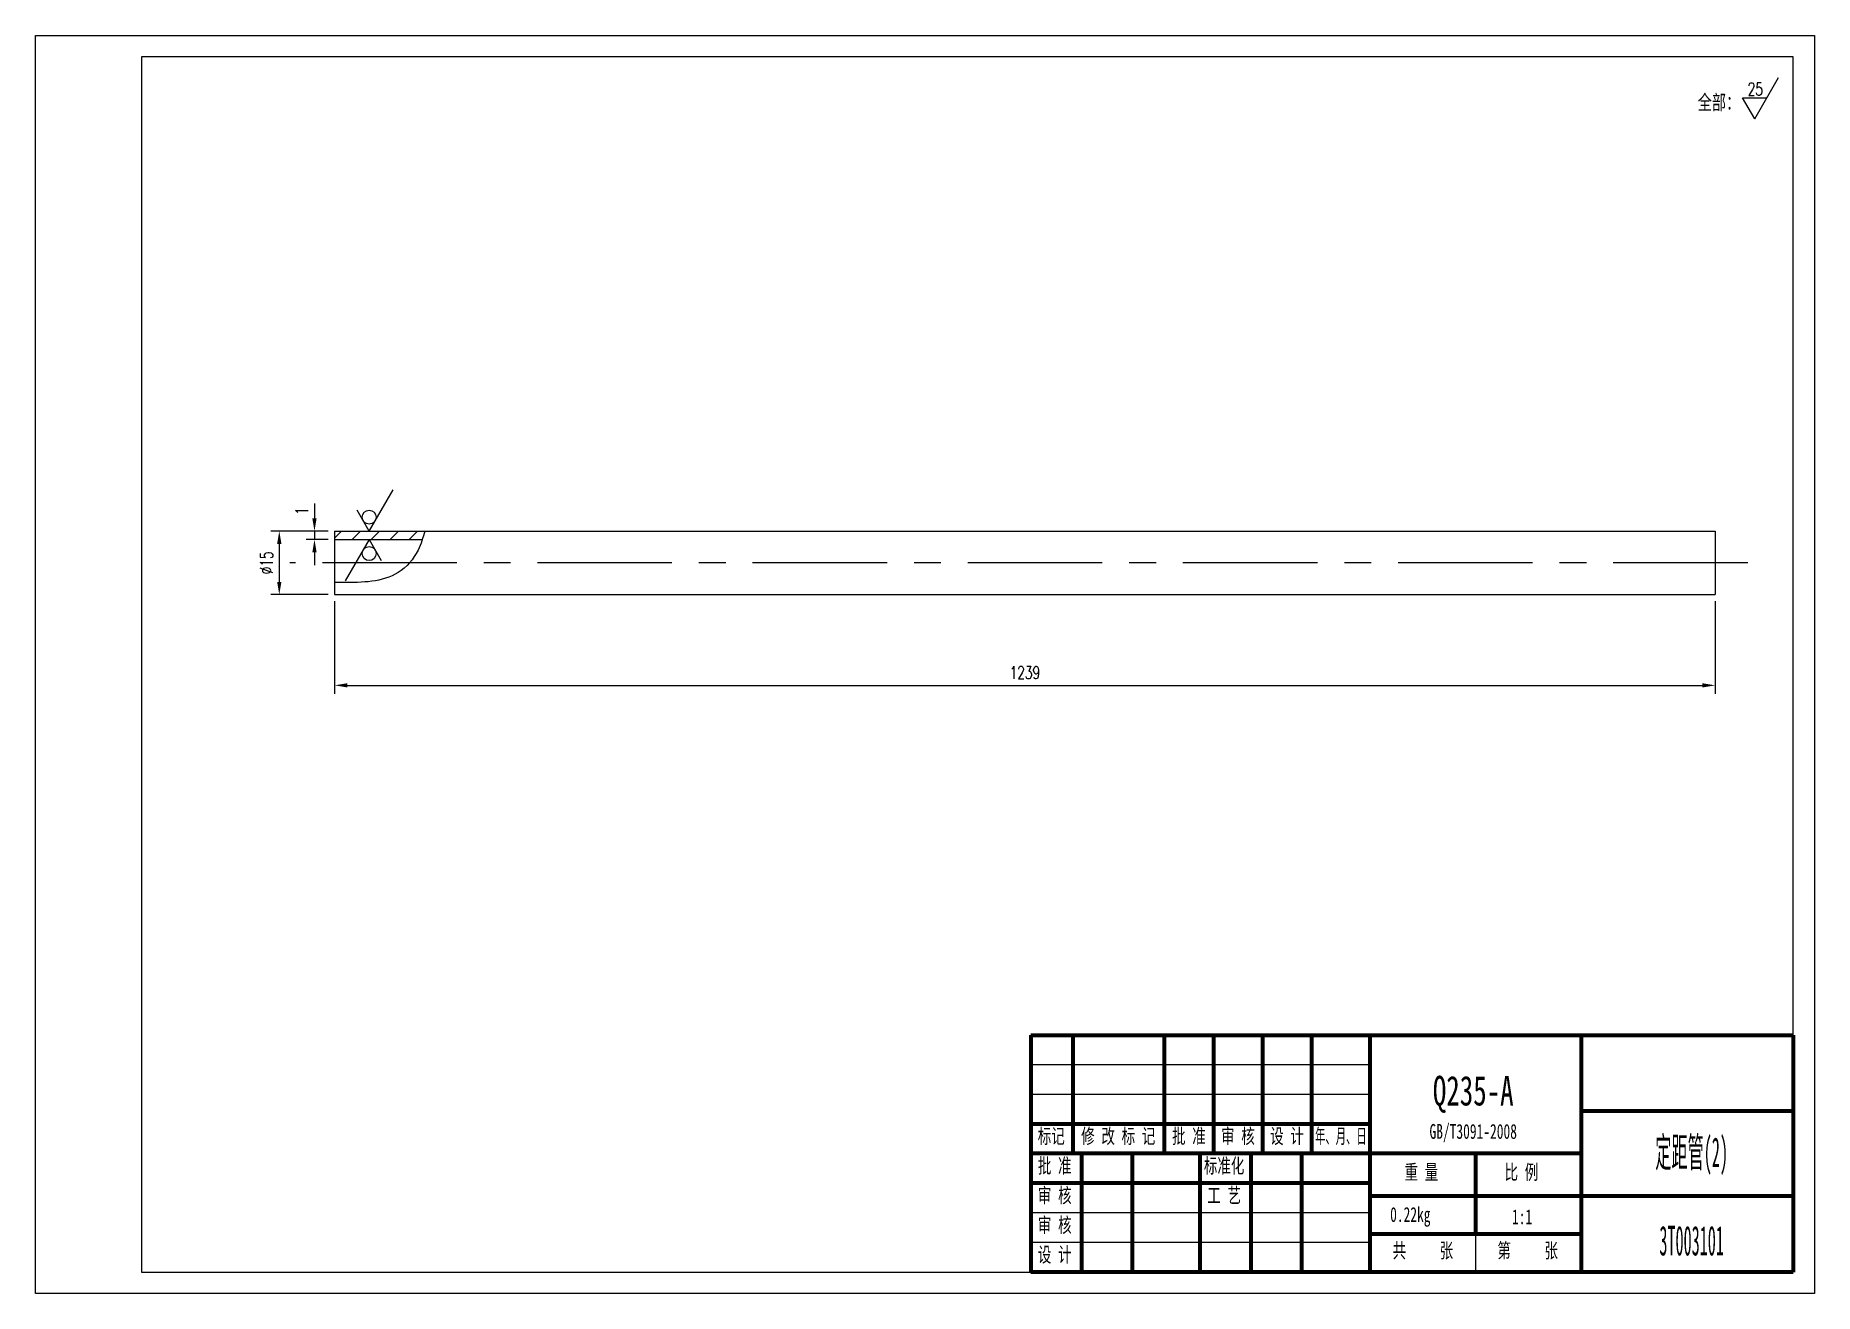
# Model space of a CAD drawing. Header units: millimetres. Extents: x 0 to 420, y 0 to 297.
import ezdxf

# ---------------------------------------------------------------- set-up
doc = ezdxf.new("R2010")
doc.units = ezdxf.units.MM
for name, pattern in [('CENTER', [50.8, 31.75, -6.35, 6.35, -6.35]), ('EB_DASH', [6, 3, -3]), ('EB_DASHDOT', [39, 30, -3, 3, -3])]:
    doc.linetypes.add(name, pattern=pattern)
for name, color, linetype, lineweight in [('中心线', 1, 'CENTER', 9), ('尺寸线', 4, 'Continuous', 9), ('标注线', 4, 'Continuous', 5), ('点划线', 1, 'EB_DASHDOT', 5), ('粗线', 7, 'Continuous', 15), ('虚线', 2, 'EB_DASH', 5)]:
    doc.layers.add(name, color=color, linetype=linetype, lineweight=lineweight)
doc.layers.add('边框', color=7, linetype='Continuous', lineweight=18, plot=False)
doc.styles.get("Standard").update_dxf_attribs({"font": 'romans.shx', "width": 0.7})
doc.styles.add('TextStyle1', font='', dxfattribs={"width": 0.510669})
doc.styles.add('UserTxtStyle4', font='', dxfattribs={"width": 0.667})
doc.styles.add('机械', font='', dxfattribs={"width": 0.4})
doc.styles.add('标准', font='', dxfattribs={"width": 0.667})
doc.styles.get('TextStyle1').set_extended_font_data('宋体')
doc.styles.get('UserTxtStyle4').set_extended_font_data('宋体')
doc.styles.get('机械').set_extended_font_data('宋体')
doc.styles.get('标准').set_extended_font_data('宋体')
doc.dimstyles.new('标准', dxfattribs={"dimtxt": 3, "dimasz": 3, "dimexe": 2, "dimexo": 1.5, "dimgap": 1.5, "dimtad": 1, "dimdec": 1, "dimzin": 12, "dimdsep": 46, "dimtxsty": 'Standard', "dimcen": 0, "dimdle": 6, "dimclrd": 256, "dimclre": 256, "dimclrt": 256, "dimadec": 1, "dimazin": 3, "dimtfac": 1, "dimtdec": 1, "dimtmove": 0, "dimatfit": 0, "dimfxl": 0, "dimtolj": 1, "dimarcsym": 0})

# ---------------------------------------------------------------- blocks, each defined once
blk = doc.blocks.new('*X41')
at = {"layer": '尺寸线', "linetype": 'ByBlock'}
for points in [[(70.59, 143.58), (73.59, 143.08), (73.59, 144.08)], [(396.57, 143.58), (393.57, 143.08), (393.57, 144.08)]]:
    blk.add_hatch(color=256, dxfattribs=at).paths.add_polyline_path(points, flags=0)
for p, q in [((70.59, 163.49), (70.59, 141.58)), ((396.57, 163.49), (396.57, 141.58))]:
    blk.add_line(p, q, dxfattribs=at)
at = {"layer": '尺寸线', "linetype": 'ByBlock', "lineweight": -2}
blk.add_line((73.59, 143.58), (393.57, 143.58), dxfattribs=at)
at = {"layer": '尺寸线', "linetype": 'ByBlock', "insert": (233.58, 146.58), "char_height": 3, "width": 9.9, "attachment_point": 5}
blk.add_mtext('1239', dxfattribs=at)
blk = doc.blocks.new('*X42')
at = {"layer": '尺寸线', "linetype": 'ByBlock'}
for points in [[(57.54, 179.99), (57.04, 176.99), (58.04, 176.99)], [(57.54, 164.99), (57.04, 167.99), (58.04, 167.99)]]:
    blk.add_hatch(color=256, dxfattribs=at).paths.add_polyline_path(points, flags=0)
for p, q in [((69.09, 179.99), (55.54, 179.99)), ((69.09, 164.99), (55.54, 164.99))]:
    blk.add_line(p, q, dxfattribs=at)
at = {"layer": '尺寸线', "linetype": 'ByBlock', "lineweight": -2}
blk.add_line((57.54, 176.99), (57.54, 167.99), dxfattribs=at)
at = {"layer": '尺寸线', "linetype": 'ByBlock', "insert": (54.54, 172.49), "char_height": 3, "width": 8.1, "attachment_point": 5, "rotation": 90}
blk.add_mtext('%%C15', dxfattribs=at)
blk = doc.blocks.new('*X43')
at = {"layer": '尺寸线', "linetype": 'ByBlock'}
for points in [[(65.85, 179.99), (65.35, 182.99), (66.35, 182.99)], [(65.85, 177.99), (65.35, 174.99), (66.35, 174.99)]]:
    blk.add_hatch(color=256, dxfattribs=at).paths.add_polyline_path(points, flags=0)
at = {"layer": '尺寸线', "linetype": 'ByBlock', "lineweight": -2}
for p, q in [((65.85, 186.49), (65.85, 182.99)), ((65.85, 179.99), (65.85, 177.99)), ((70.59, 179.99), (70.59, 179.99)), ((65.85, 174.99), (65.85, 171.99))]:
    blk.add_line(p, q, dxfattribs=at)
at = {"layer": '尺寸线', "linetype": 'ByBlock'}
for p, q in [((69.09, 179.99), (63.85, 179.99)), ((69.09, 177.99), (63.85, 177.99))]:
    blk.add_line(p, q, dxfattribs=at)
at = {"layer": '尺寸线', "linetype": 'ByBlock', "insert": (62.85, 184.74), "char_height": 3, "width": 6, "attachment_point": 5, "rotation": 90}
blk.add_mtext('1', dxfattribs=at)

msp = doc.modelspace()

# ---------------------------------------------------------------- hatches: boundary and pattern name
at = {"layer": '尺寸线'}
h = msp.add_hatch(dxfattribs=at)
h.set_pattern_fill('ANSI31', color=256, style=0, pattern_type=0)
edge = h.paths.add_edge_path(flags=0)
edge.add_spline(control_points=[(91.3, 178.01), (91.52, 178.66), (91.71, 179.33), (91.91, 179.99)], knot_values=[0, 0, 0, 0, 2.073051, 2.073051, 2.073051, 2.073051], weights=[1, 1, 1, 1], degree=3, periodic=0)
edge.add_line((91.91, 179.99), (70.59, 179.99))
edge.add_line((70.59, 179.99), (70.59, 177.99))
edge.add_line((70.59, 177.99), (91.3, 178.01))

# ---------------------------------------------------------------- linework, layer by layer
at = {"layer": '中心线'}
msp.add_line((404.26, 172.49), (60.03, 172.49), dxfattribs=at)
at = {"layer": '尺寸线'}
msp.add_line((403.04, 282.3), (408.76, 282.3), dxfattribs=at)
msp.add_open_spline([(91.91, 179.99), (91.46, 178.47), (90.35, 174.69), (84.54, 167.86), (76.32, 167.86), (71.26, 167.86), (70.59, 167.86)], degree=3, knots=[0, 0, 0, 0, 284.958822, 712.093472, 1507.112844, 1629.146243, 1629.146243, 1629.146243, 1629.146243], dxfattribs=at)
at = {"layer": '标注线'}
for p, q in [((405.9, 277.35), (411.54, 287.11)), ((405.9, 277.35), (411.54, 287.11)), ((405.9, 277.35), (403.04, 282.3)), ((405.9, 277.35), (403.04, 282.3)), ((78.76, 179.99), (84.4, 189.75)), ((78.76, 179.99), (75.9, 184.95)), ((78.76, 177.99), (73.12, 168.23)), ((78.76, 177.99), (81.62, 173.04))]:
    msp.add_line(p, q, dxfattribs=at)
for centre in [(78.76, 183.29), (78.76, 174.69)]:
    msp.add_circle(centre, 1.65, dxfattribs=at)
at = {"layer": '点划线', "linetype": 'Continuous', "lineweight": 25}
for p, q in [((315, 54), (235, 54)), ((315, 47), (235, 47)), ((315, 19), (235, 19)), ((315, 12), (235, 12))]:
    msp.add_line(p, q, dxfattribs=at)
at = {"layer": '粗线'}
for p, q in [((415, 292), (25, 292)), ((25, 292), (25, 5)), ((415, 5), (415, 292)), ((70.59, 179.99), (396.57, 179.99)), ((70.59, 179.99), (70.59, 164.99)), ((70.59, 177.99), (91.29, 177.99)), ((396.57, 179.99), (396.57, 164.99)), ((70.59, 164.99), (396.57, 164.99)), ((25, 5), (415, 5))]:
    msp.add_line(p, q, dxfattribs=at)
at = {"layer": '粗线', "linetype": 'Continuous', "lineweight": 70}
for p, q in [((235, 61), (415, 61)), ((235, 61), (235, 5)), ((245, 33), (245, 61)), ((266.58, 33), (266.58, 61)), ((278.17, 33), (278.17, 61)), ((289.75, 33), (289.75, 61)), ((301.33, 33), (301.33, 61)), ((315, 61), (315, 5)), ((365, 5), (365, 61)), ((415, 61), (415, 5)), ((415, 43), (365, 43)), ((315, 40), (235, 40)), ((365, 33), (235, 33)), ((247, 5), (247, 33)), ((259, 5), (259, 33)), ((275, 5), (275, 33)), ((287, 5), (287, 33)), ((299, 5), (299, 33)), ((340, 33), (340, 14)), ((315, 26), (235, 26)), ((365, 23), (315, 23)), ((415, 23), (365, 23)), ((365, 14), (315, 14)), ((415, 5), (235, 5))]:
    msp.add_line(p, q, dxfattribs=at)
at = {"layer": '虚线', "linetype": 'Continuous', "lineweight": 25}
msp.add_line((340, 14), (340, 5), dxfattribs=at)
at = {"layer": '边框', "linetype": 'Continuous', "lineweight": 25}
for p, q in [((0, 0), (0, 297)), ((0, 297), (420, 297)), ((420, 297), (420, 0)), ((420, 0), (0, 0))]:
    msp.add_line(p, q, dxfattribs=at)

# ---------------------------------------------------------------- texts
at = {"layer": '尺寸线', "insert": (404.24, 285.87), "char_height": 3, "width": 5.0837, "attachment_point": 1}
msp.add_mtext('25', dxfattribs=at)
at = {"layer": '标注线', "insert": (397.46, 281.06), "char_height": 3.5, "width": 15.5439, "attachment_point": 5}
msp.add_mtext('全部：', dxfattribs=at)
at = {"layer": '标注线', "attachment_point": 5}
for s, insert, char_height, width, style in [('Q235-A', (339.44, 46.99), 7, 39.1677, '标准'), ('GB/T3091-2008', (339.44, 37.83), 3.5, 42.5917, '标准'), ('定距管(2)', (391.01, 32.41), 7, 66.763, '机械'), ('0.22kg', (324.59, 18.06), 3.5, 19.4023, '标准'), ('1:1', (350.97, 18.06), 3.5, 8.5339, '标准'), ('3T003101', (391.01, 12.41), 7, 66.763, '机械')]:
    msp.add_mtext(s, dxfattribs=dict(at, insert=insert, char_height=char_height, width=width, style=style))
at = {"layer": '粗线', "char_height": 3.5, "attachment_point": 1}
for s, insert, width, style in [('标记', (236.63, 38.9), 12.6841, 'UserTxtStyle4'), ('修 改 标 记', (246.88, 38.9), 35.9513, 'UserTxtStyle4'), ('批 准', (268.33, 38.9), 16.0562, 'UserTxtStyle4'), ('审 核', (279.91, 38.9), 15.7449, 'UserTxtStyle4'), ('设 计', (291.49, 38.9), 15.9524, 'UserTxtStyle4'), ('年、月、日', (302.1, 38.9), 24.288, 'TextStyle1'), ('批 准', (236.65, 31.9), 16.0562, 'UserTxtStyle4'), ('标准化', (275.85, 31.9), 19.3504, 'UserTxtStyle4'), ('重 量', (323.21, 30.4), 16.0562, 'UserTxtStyle4'), ('比 例', (346.84, 30.4), 15.0705, 'UserTxtStyle4'), ('审 核', (236.65, 24.9), 15.7449, 'UserTxtStyle4'), ('工 艺', (276.65, 24.9), 15.8487, 'UserTxtStyle4'), ('审 核', (236.65, 17.9), 15.7449, 'UserTxtStyle4'), ('设 计', (236.65, 10.9), 15.9524, 'UserTxtStyle4'), ('共     张', (320.41, 11.9), 29.3628, 'UserTxtStyle4'), ('第     张', (345.15, 11.9), 29.3369, 'UserTxtStyle4')]:
    msp.add_mtext(s, dxfattribs=dict(at, insert=insert, width=width, style=style))

# ---------------------------------------------------------------- dimensions: what is measured, and where the dimension line sits
at = {"layer": '尺寸线'}
dim = msp.add_linear_dim(base=(65.85, 177.99), p1=(70.59, 179.99), p2=(70.59, 177.99), angle=90, text='1', dimstyle='标准', override={"dimsah": 1, "dimtzin": 0}, dxfattribs=at)
dim.commit()
dim.dimension.update_dxf_attribs({"geometry": '*X43', "text_midpoint": (65.85, 184.74), "dimtype": 160})
dim = msp.add_linear_dim(base=(57.54, 164.99), p1=(70.59, 179.99), p2=(70.59, 164.99), angle=90, text='%%C<>', dimstyle='标准', override={"dimsah": 1, "dimtzin": 0}, dxfattribs=at)
dim.commit()
dim.dimension.update_dxf_attribs({"geometry": '*X42', "text_midpoint": (54.54, 172.49)})
dim = msp.add_linear_dim(base=(396.57, 143.58), p1=(70.59, 164.99), p2=(396.57, 164.99), text='1239', dimstyle='标准', override={"dimsah": 1, "dimtzin": 0}, dxfattribs=at)
dim.commit()
dim.dimension.update_dxf_attribs({"geometry": '*X41', "text_midpoint": (233.58, 146.58)})

doc.saveas('drawing.dxf')
